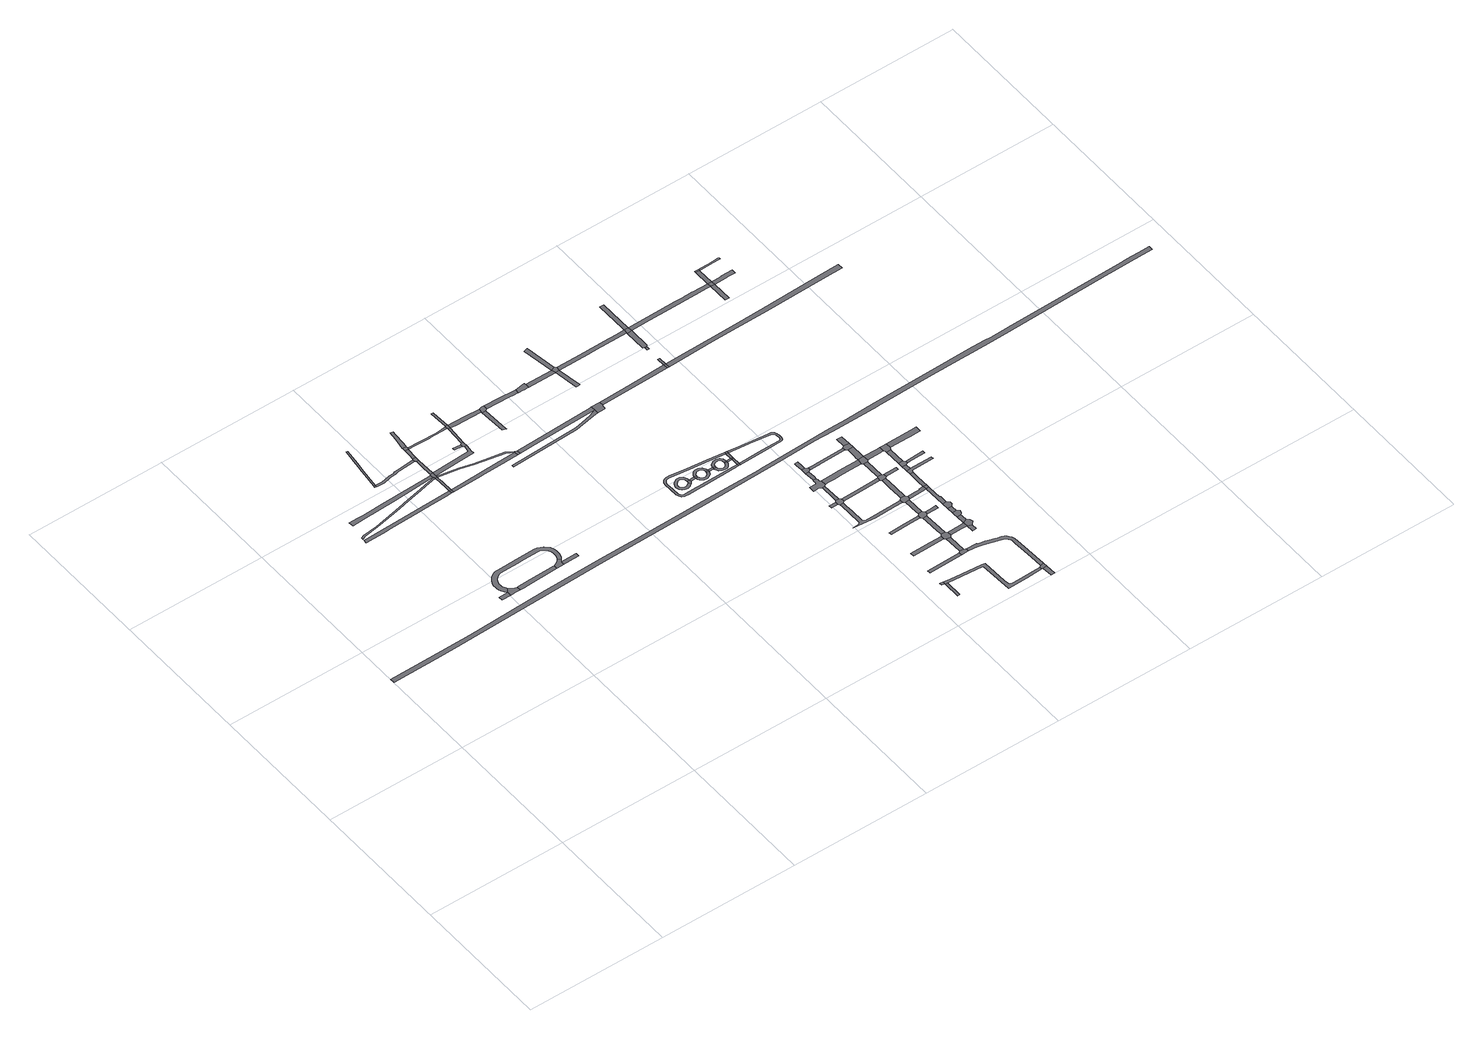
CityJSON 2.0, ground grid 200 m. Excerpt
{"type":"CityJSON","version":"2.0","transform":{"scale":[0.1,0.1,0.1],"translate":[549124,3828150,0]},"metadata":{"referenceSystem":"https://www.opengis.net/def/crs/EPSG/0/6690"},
"CityObjects":{
"road1":{"type":"Road","geometry":[{"type":"MultiSurface","lod":"1","boundaries":[[[0,1,2,3]]]}]},
"road2":{"type":"Road","geometry":[{"type":"MultiSurface","lod":"1","boundaries":[[[4,5,6,3,2,7,8,9]]]}]},
"road3":{"type":"Road","attributes":{"function":"3","RoadStructureAttribute.sectionType":"1"},"geometry":[{"type":"MultiSurface","lod":"1","boundaries":[[[10,11,12,13,14,15,16,17,18,19]]]}]},
"road4":{"type":"Road","attributes":{"RoadStructureAttribute.sectionType":"1"},"geometry":[{"type":"MultiSurface","lod":"1","boundaries":[[[20,21,22,23,24,25,26,27,28,29,30,31,32,33,34,35,36,37,38,39]]]}]},
"road5":{"type":"Road","geometry":[{"type":"MultiSurface","lod":"1","boundaries":[[[40,41,42,43,44,9,8,45,46,47,48]]]}]},
"road6":{"type":"Road","attributes":{"RoadStructureAttribute.sectionType":"1"},"geometry":[{"type":"MultiSurface","lod":"1","boundaries":[[[49,50,51,52,53,54,55,56,57,58,59]]]}]},
"road7":{"type":"Road","geometry":[{"type":"MultiSurface","lod":"1","boundaries":[[[60,61,62,63,64,65,66,67,68,69,70,71,72,73,74,75,76,77,78,79,80,81,82,83,84,85,86,87,88,89,3,6,90,91,92,93,94,95,96,97,98,99,100,101,102,103,104,105,106,107,108,109,110,111,112,113,114,115,116]]]}]},
"road8":{"type":"Road","geometry":[{"type":"MultiSurface","lod":"1","boundaries":[[[117,118,119,120]]]}]},
"road9":{"type":"Road","attributes":{"RoadStructureAttribute.sectionType":"1"},"geometry":[{"type":"MultiSurface","lod":"1","boundaries":[[[121,122,123,124,125,117,120,126,127,128]]]}]},
"road10":{"type":"Road","geometry":[{"type":"MultiSurface","lod":"1","boundaries":[[[115,129,130,131,132,40,48,133,134,135,116]]]}]},
"road11":{"type":"Road","attributes":{"RoadStructureAttribute.sectionType":"1"},"geometry":[{"type":"MultiSurface","lod":"1","boundaries":[[[136,137,138,139,140,141,142,143,120,119,144,145,146,147,148,149,150,151,152,153]]]}]},
"road12":{"type":"Road","geometry":[{"type":"MultiSurface","lod":"1","boundaries":[[[154,155,156,135,134]]]}]},
"road13":{"type":"Road","geometry":[{"type":"MultiSurface","lod":"1","boundaries":[[[157,10,19,158]]]}]},
"road14":{"type":"Road","attributes":{"RoadStructureAttribute.sectionType":"1"},"geometry":[{"type":"MultiSurface","lod":"1","boundaries":[[[159,160,161,162,163,164,39,165,166,167,168,169,10,157]]]}]},
"road15":{"type":"Road","geometry":[{"type":"MultiSurface","lod":"1","boundaries":[[[170,171,172,49,59,173,20,39,164,174,175]]]}]},
"road16":{"type":"Road","attributes":{"RoadStructureAttribute.sectionType":"1"},"geometry":[{"type":"MultiSurface","lod":"1","boundaries":[[[176,177,178,179,180,181,171,170]]]}]},
"road17":{"type":"Road","geometry":[{"type":"MultiSurface","lod":"1","boundaries":[[[182,183,184,185,186,187,136,153,188,189,178,177]]]}]},
"road18":{"type":"Road","attributes":{"RoadStructureAttribute.sectionType":"1"},"geometry":[{"type":"MultiSurface","lod":"1","boundaries":[[[190,191,185,184,192,193]]]}]},
"road19":{"type":"Road","geometry":[{"type":"MultiSurface","lod":"1","boundaries":[[[194,195,190,193,196,197,198,199]]]}]},
"road20":{"type":"Road","attributes":{"RoadStructureAttribute.sectionType":"1"},"geometry":[{"type":"MultiSurface","lod":"1","boundaries":[[[200,201,202,194,199,203,204,205,206]]]}]},
"road21":{"type":"Road","attributes":{"RoadStructureAttribute.sectionType":"1"},"geometry":[{"type":"MultiSurface","lod":"1","boundaries":[[[207,208,170,175,209,210,211,212,213]]]}]},
"road22":{"type":"Road","attributes":{"function":"3","RoadStructureAttribute.sectionType":"1"},"geometry":[{"type":"MultiSurface","lod":"1","boundaries":[[[214,215,157,158,216,217,218,219,220]]]}]},
"road23":{"type":"Road","attributes":{"RoadStructureAttribute.sectionType":"1"},"geometry":[{"type":"MultiSurface","lod":"1","boundaries":[[[221,222,223,224,174,164,225,226,227,228,214,229]]]}]},
"road24":{"type":"Road","attributes":{"RoadStructureAttribute.sectionType":"1"},"geometry":[{"type":"MultiSurface","lod":"1","boundaries":[[[230,231,232,197,196,233,234,235,236]]]}]},
"road25":{"type":"Road","geometry":[{"type":"MultiSurface","lod":"1","boundaries":[[[237,238,239,240,241]]]}]},
"road26":{"type":"Road","geometry":[{"type":"MultiSurface","lod":"1","boundaries":[[[242,243,244,241,240,245,246,207,213,247]]]}]},
"road27":{"type":"Road","attributes":{"RoadStructureAttribute.sectionType":"1"},"geometry":[{"type":"MultiSurface","lod":"1","boundaries":[[[248,242,247,249]]]}]},
"road28":{"type":"Road","geometry":[{"type":"MultiSurface","lod":"1","boundaries":[[[250,251,252,230,236,253,248,249,254,255]]]}]},
"road29":{"type":"Road","attributes":{"RoadStructureAttribute.sectionType":"1"},"geometry":[{"type":"MultiSurface","lod":"1","boundaries":[[[256,257,250,255]]]}]},
"road30":{"type":"Road","geometry":[{"type":"MultiSurface","lod":"1","boundaries":[[[229,214,220,258,259]]]}]},
"road31":{"type":"Road","attributes":{"RoadStructureAttribute.sectionType":"1"},"geometry":[{"type":"MultiSurface","lod":"1","boundaries":[[[260,261,254,249,262,263,264,265]]]}]},
"road32":{"type":"Road","attributes":{"RoadStructureAttribute.sectionType":"1"},"geometry":[{"type":"MultiSurface","lod":"1","boundaries":[[[266,267,268,269,270,271]]]}]},
"road33":{"type":"Road","geometry":[{"type":"MultiSurface","lod":"1","boundaries":[[[272,265,264,271,270,273,274]]]}]},
"road34":{"type":"Road","attributes":{"RoadStructureAttribute.sectionType":"1"},"geometry":[{"type":"MultiSurface","lod":"1","boundaries":[[[275,276,277,278,279,280,281,282,283,284,285,286]]]}]},
"road35":{"type":"Road","attributes":{"function":"3","RoadStructureAttribute.sectionType":"1"},"geometry":[{"type":"MultiSurface","lod":"1","boundaries":[[[287,288,259,258,289,275]]]}]},
"road36":{"type":"Road","attributes":{"RoadStructureAttribute.sectionType":"1"},"geometry":[{"type":"MultiSurface","lod":"1","boundaries":[[[290,291,292,293,274,273,294,295,296,297,298,299,300]]]}]},
"road37":{"type":"Road","geometry":[{"type":"MultiSurface","lod":"1","boundaries":[[[301,302,303,304,305,306,307,308,309,310,311,312,313,314,315,316,317,318,319,320,321,322,323,324,325,326,327,328,329,330,331,332,333,334,335,336]]]}]},
"road38":{"type":"Road","geometry":[{"type":"MultiSurface","lod":"1","boundaries":[[[336,335,337,318,317,338]]]}]},
"road39":{"type":"Road","geometry":[{"type":"MultiSurface","lod":"1","boundaries":[[[336,338,339,340]]]}]},
"road40":{"type":"Road","geometry":[{"type":"MultiSurface","lod":"1","boundaries":[[[341,300,299,342,343,344,345,346,347,348]]]}]},
"road41":{"type":"Road","geometry":[{"type":"MultiSurface","lod":"1","boundaries":[[[340,339,349,350,351]]]}]},
"road42":{"type":"Road","geometry":[{"type":"MultiSurface","lod":"1","boundaries":[[[352,353,354,355,356,357,358,359,349,339,360,361,362,363,364,365,366,367,368,369,370]]]}]},
"road43":{"type":"Road","geometry":[{"type":"MultiSurface","lod":"1","boundaries":[[[371,372,373,374,375,376,377,378,379,380,381,382,383,384,385,386,387,388,389,390,391,392,393,394,395,396,397,398,399,400,401,402,403,404,405,406,407,408,409,410,411]]]}]},
"road44":{"type":"Road","geometry":[{"type":"MultiSurface","lod":"1","boundaries":[[[412,413,414,415,416,417,418,340,351,419,420,421,422,423,424,425,426,427]]]}]},
"road45":{"type":"Road","geometry":[{"type":"MultiSurface","lod":"1","boundaries":[[[427,426,428,370,369]]]}]},
"road46":{"type":"Road","geometry":[{"type":"MultiSurface","lod":"1","boundaries":[[[427,369,429,430]]]}]},
"road47":{"type":"Road","attributes":{"RoadStructureAttribute.sectionType":"1"},"geometry":[{"type":"MultiSurface","lod":"1","boundaries":[[[348,347,431,432,433,434]]]}]},
"road48":{"type":"Road","geometry":[{"type":"MultiSurface","lod":"1","boundaries":[[[435,287,275,286,436,437,438,439]]]}]},
"road49":{"type":"Road","geometry":[{"type":"MultiSurface","lod":"1","boundaries":[[[430,429,440,441,442]]]}]},
"road50":{"type":"Road","geometry":[{"type":"MultiSurface","lod":"1","boundaries":[[[443,444,445,446]]]}]},
"road51":{"type":"Road","geometry":[{"type":"MultiSurface","lod":"1","boundaries":[[[447,448,449,450]]]}]},
"road52":{"type":"Road","geometry":[{"type":"MultiSurface","lod":"1","boundaries":[[[451,452,453,454,455,456,457,458,459,440,429,460,461,462,463,464,465,466,467,468,469,470,471]]]}]},
"road53":{"type":"Road","geometry":[{"type":"MultiSurface","lod":"1","boundaries":[[[472,473,474,475,476,477,478,430,442,479,480,481,482,483,484,485,486,487]]]}]},
"road54":{"type":"Road","geometry":[{"type":"MultiSurface","lod":"1","boundaries":[[[487,486,488,471,470]]]}]},
"road55":{"type":"Road","attributes":{"RoadStructureAttribute.sectionType":"1"},"geometry":[{"type":"MultiSurface","lod":"1","boundaries":[[[489,490,491,492,493,433]]]}]},
"road56":{"type":"Road","geometry":[{"type":"MultiSurface","lod":"1","boundaries":[[[494,434,433,493,495]]]}]},
"road57":{"type":"Road","geometry":[{"type":"MultiSurface","lod":"1","boundaries":[[[487,470,496,497]]]}]},
"road58":{"type":"Road","geometry":[{"type":"MultiSurface","lod":"1","boundaries":[[[498,391,390,499]]]}]},
"road59":{"type":"Road","attributes":{"RoadStructureAttribute.sectionType":"1"},"geometry":[{"type":"MultiSurface","lod":"1","boundaries":[[[500,501,434,494]]]}]},
"road60":{"type":"Road","geometry":[{"type":"MultiSurface","lod":"1","boundaries":[[[502,496,391,498]]]}]},
"road61":{"type":"Road","geometry":[{"type":"MultiSurface","lod":"1","boundaries":[[[497,496,502,503]]]}]},
"road62":{"type":"Road","geometry":[{"type":"MultiSurface","lod":"1","boundaries":[[[410,497,503,504]]]}]},
"road63":{"type":"Road","geometry":[{"type":"MultiSurface","lod":"1","boundaries":[[[411,410,504,505]]]}]},
"road64":{"type":"Road","attributes":{"RoadStructureAttribute.sectionType":"1"},"geometry":[{"type":"MultiSurface","lod":"1","boundaries":[[[506,507,508,509]]]}]},
"road65":{"type":"Road","attributes":{"RoadStructureAttribute.sectionType":"1"},"geometry":[{"type":"MultiSurface","lod":"1","boundaries":[[[510,511,512,513]]]}]},
"road66":{"type":"Road","geometry":[{"type":"MultiSurface","lod":"1","boundaries":[[[514,506,509,515,516,517,518,519]]]}]},
"road67":{"type":"Road","attributes":{"RoadStructureAttribute.sectionType":"1"},"geometry":[{"type":"MultiSurface","lod":"1","boundaries":[[[520,521,522,523,524,525]]]}]},
"road68":{"type":"Road","attributes":{"RoadStructureAttribute.sectionType":"1"},"geometry":[{"type":"MultiSurface","lod":"1","boundaries":[[[526,527,528,529,530,531,532,533,534,535,536,537,538,539,540,541,542,543,544,545,546,547,548,549,550,551,552,553,554,555,556,557,558,559,560,561,562,563,564,565,566,567,568,569,570,571,572,573,574,575,576,577,578]]]}]},
"road69":{"type":"Road","attributes":{"RoadStructureAttribute.sectionType":"1"},"geometry":[{"type":"MultiSurface","lod":"1","boundaries":[[[579,580,581,582,514,519]]]}]},
"road70":{"type":"Road","geometry":[{"type":"MultiSurface","lod":"1","boundaries":[[[583,584,585,586,587,588,589,581,580,590,591,592,593,594]]]}]},
"road71":{"type":"Road","attributes":{"RoadStructureAttribute.sectionType":"1"},"geometry":[{"type":"MultiSurface","lod":"1","boundaries":[[[595,596,597,598,599,600,601,602,603,604,450,449,443,446,605,606,607,608,609]]]}]},
"road72":{"type":"Road","attributes":{"function":"3","RoadStructureAttribute.sectionType":"1"},"geometry":[{"type":"MultiSurface","lod":"1","boundaries":[[[610,611,435,439,612,613]]]}]},
"road73":{"type":"Road","attributes":{"RoadStructureAttribute.sectionType":"1"},"geometry":[{"type":"MultiSurface","lod":"1","boundaries":[[[614,615,616,617,583,594]]]}]},
"road74":{"type":"Road","attributes":{"RoadStructureAttribute.sectionType":"1"},"geometry":[{"type":"MultiSurface","lod":"1","boundaries":[[[618,619,620,621,622,623]]]}]},
"road75":{"type":"Road","attributes":{"RoadStructureAttribute.sectionType":"1"},"geometry":[{"type":"MultiSurface","lod":"1","boundaries":[[[515,624,625,626,627,628,629,630,631,632,633,634,635,636,637,516]]]}]},
"road76":{"type":"Road","geometry":[{"type":"MultiSurface","lod":"1","boundaries":[[[638,639,640,641,642,643,644,645,646,647,648,649,650,505,504,651,652,653,654,655,656,657,658,659,660,661,498,499]]]}]},
"road77":{"type":"Road","geometry":[{"type":"MultiSurface","lod":"1","boundaries":[[[662,663,616,615,664,665]]]}]},
"road78":{"type":"Road","geometry":[{"type":"MultiSurface","lod":"1","boundaries":[[[666,667,668,669,663,662]]]}]},
"road79":{"type":"Road","geometry":[{"type":"MultiSurface","lod":"1","boundaries":[[[670,510,513,671,672,673,674,675]]]}]},
"road80":{"type":"Road","attributes":{"RoadStructureAttribute.sectionType":"1"},"geometry":[{"type":"MultiSurface","lod":"1","boundaries":[[[676,670,675,677]]]}]},
"road81":{"type":"Road","attributes":{"RoadStructureAttribute.sectionType":"1"},"geometry":[{"type":"MultiSurface","lod":"1","boundaries":[[[678,679,680,681,682,495,493,683,684,685,686]]]}]},
"road82":{"type":"Road","geometry":[{"type":"MultiSurface","lod":"1","boundaries":[[[687,520,525,676,677,688,689,690]]]}]},
"road83":{"type":"Road","attributes":{"RoadStructureAttribute.sectionType":"1"},"geometry":[{"type":"MultiSurface","lod":"1","boundaries":[[[691,692,693,694,518,517,695,696,697,698]]]}]},
"road84":{"type":"Road","attributes":{"RoadStructureAttribute.sectionType":"1"},"geometry":[{"type":"MultiSurface","lod":"1","boundaries":[[[699,700,701,702,703,704,687,690]]]}]},
"road85":{"type":"Road","geometry":[{"type":"MultiSurface","lod":"1","boundaries":[[[705,706,618,623,702,701,707,708,709]]]}]},
"road86":{"type":"Road","attributes":{"RoadStructureAttribute.sectionType":"1"},"geometry":[{"type":"MultiSurface","lod":"1","boundaries":[[[710,711,712,713,591,590,714,715,716,717,718]]]}]},
"road87":{"type":"Road","attributes":{"RoadStructureAttribute.sectionType":"1"},"geometry":[{"type":"MultiSurface","lod":"1","boundaries":[[[719,720,721,722,723,724,725,726,727,728,729,730,731,732,733,673,672,734,735,736,737,738,739,740,741,742,743,744,745,746,747]]]}]},
"road88":{"type":"Road","attributes":{"RoadStructureAttribute.sectionType":"1"},"geometry":[{"type":"MultiSurface","lod":"1","boundaries":[[[748,749,750,706,705]]]}]},
"road89":{"type":"Road","attributes":{"RoadStructureAttribute.sectionType":"1"},"geometry":[{"type":"MultiSurface","lod":"1","boundaries":[[[751,689,688,752,753,754]]]}]},
"road90":{"type":"Road","attributes":{"RoadStructureAttribute.sectionType":"1"},"geometry":[{"type":"MultiSurface","lod":"1","boundaries":[[[755,756,757,665,664,758,759,760,761]]]}]},
"road91":{"type":"Road","geometry":[{"type":"MultiSurface","lod":"1","boundaries":[[[762,632,631,749,748,763,764,765]]]}]},
"road92":{"type":"Road","geometry":[{"type":"MultiSurface","lod":"1","boundaries":[[[766,767,768,769,709,708]]]}]},
"road93":{"type":"Road","attributes":{"RoadStructureAttribute.sectionType":"1"},"geometry":[{"type":"MultiSurface","lod":"1","boundaries":[[[770,771,772,773]]]}]},
"road94":{"type":"Road","attributes":{"RoadStructureAttribute.sectionType":"1"},"geometry":[{"type":"MultiSurface","lod":"1","boundaries":[[[774,775,776,777,778,779,780,781,762,765]]]}]},
"road95":{"type":"Road","geometry":[{"type":"MultiSurface","lod":"1","boundaries":[[[747,746,609,608,782,771,770]]]}]},
"road96":{"type":"Road","geometry":[{"type":"MultiSurface","lod":"1","boundaries":[[[753,783,784,785]]]}]},
"road97":{"type":"Road","geometry":[{"type":"MultiSurface","lod":"1","boundaries":[[[786,610,613,787]]]}]},
"road98":{"type":"Road","geometry":[{"type":"MultiSurface","lod":"1","boundaries":[[[788,691,698,778,777,789,790,791,792]]]}]},
"road99":{"type":"Road","attributes":{"RoadStructureAttribute.sectionType":"1"},"geometry":[{"type":"MultiSurface","lod":"1","boundaries":[[[793,794,610,786]]]}]},
"road100":{"type":"Road","geometry":[{"type":"MultiSurface","lod":"1","boundaries":[[[795,754,753,785,796,797]]]}]},
"road101":{"type":"Road","attributes":{"RoadStructureAttribute.sectionType":"1"},"geometry":[{"type":"MultiSurface","lod":"1","boundaries":[[[798,799,800,754,795]]]}]},
"road102":{"type":"Road","attributes":{"RoadStructureAttribute.sectionType":"1"},"geometry":[{"type":"MultiSurface","lod":"1","boundaries":[[[801,802,803,764,763,804,805,806,807]]]}]},
"road103":{"type":"Road","attributes":{"RoadStructureAttribute.sectionType":"1"},"geometry":[{"type":"MultiSurface","lod":"1","boundaries":[[[808,809,810,788,792]]]}]},
"road104":{"type":"Road","geometry":[{"type":"MultiSurface","lod":"1","boundaries":[[[811,812,813,814,800,799,815,816,817]]]}]},
"road105":{"type":"Road","attributes":{"RoadStructureAttribute.sectionType":"1"},"geometry":[{"type":"MultiSurface","lod":"1","boundaries":[[[818,819,820,812,811]]]}]},
"road106":{"type":"Road","attributes":{"RoadStructureAttribute.sectionType":"1"},"geometry":[{"type":"MultiSurface","lod":"1","boundaries":[[[821,822,823,824,825,826,827]]]}]},
"road107":{"type":"Road","geometry":[{"type":"MultiSurface","lod":"1","boundaries":[[[828,710,718,809,808,829]]]}]},
"road108":{"type":"Road","geometry":[{"type":"MultiSurface","lod":"1","boundaries":[[[830,831,820,819,832,833,834]]]}]},
"road109":{"type":"Road","attributes":{"RoadStructureAttribute.sectionType":"1"},"geometry":[{"type":"MultiSurface","lod":"1","boundaries":[[[835,836,837,838,839]]]}]},
"road110":{"type":"Road","attributes":{"RoadStructureAttribute.sectionType":"1"},"geometry":[{"type":"MultiSurface","lod":"1","boundaries":[[[840,841,842,843,844,710,828]]]}]},
"road111":{"type":"Road","geometry":[{"type":"MultiSurface","lod":"1","boundaries":[[[845,846,791,790]]]}]},
"road112":{"type":"Road","attributes":{"RoadStructureAttribute.sectionType":"1"},"geometry":[{"type":"MultiSurface","lod":"1","boundaries":[[[847,848,849,850,806,831,830]]]}]},
"road113":{"type":"Road","geometry":[{"type":"MultiSurface","lod":"1","boundaries":[[[851,755,761,842,841,852]]]}]},
"road114":{"type":"Road","geometry":[{"type":"MultiSurface","lod":"1","boundaries":[[[853,686,685,839,838]]]}]},
"road115":{"type":"Road","geometry":[{"type":"MultiSurface","lod":"1","boundaries":[[[807,806,850,854]]]}]},
"road116":{"type":"Road","attributes":{"RoadStructureAttribute.sectionType":"1"},"geometry":[{"type":"MultiSurface","lod":"1","boundaries":[[[855,856,851,852]]]}]},
"road117":{"type":"Road","attributes":{"RoadStructureAttribute.sectionType":"1"},"geometry":[{"type":"MultiSurface","lod":"1","boundaries":[[[857,858,859,860,861,862,863,864,865,866,807,854]]]}]},
"road118":{"type":"Road","attributes":{"RoadStructureAttribute.sectionType":"1"},"geometry":[{"type":"MultiSurface","lod":"1","boundaries":[[[867,828,829,868,869,870]]]}]},
"road119":{"type":"Road","attributes":{"RoadStructureAttribute.sectionType":"1"},"geometry":[{"type":"MultiSurface","lod":"1","boundaries":[[[871,872,686,853,873]]]}]},
"road120":{"type":"Road","geometry":[{"type":"MultiSurface","lod":"1","boundaries":[[[874,875,876,877,878]]]}]},
"road121":{"type":"Road","geometry":[{"type":"MultiSurface","lod":"1","boundaries":[[[879,880,875,874,881,882,883]]]}]},
"road122":{"type":"Road","attributes":{"RoadStructureAttribute.sectionType":"1"},"geometry":[{"type":"MultiSurface","lod":"1","boundaries":[[[884,885,880,879]]]}]},
"road123":{"type":"Road","geometry":[{"type":"MultiSurface","lod":"1","boundaries":[[[886,887,870,869,888,885,884,889]]]}]},
"road124":{"type":"Road","attributes":{"RoadStructureAttribute.sectionType":"1"},"geometry":[{"type":"MultiSurface","lod":"1","boundaries":[[[890,891,892,878,877,862,861]]]}]},
"road125":{"type":"Road","attributes":{"RoadStructureAttribute.sectionType":"1"},"geometry":[{"type":"MultiSurface","lod":"1","boundaries":[[[893,894,895,896,883,882]]]}]},
"road126":{"type":"Road","attributes":{"RoadStructureAttribute.sectionType":"1"},"geometry":[{"type":"MultiSurface","lod":"1","boundaries":[[[897,898,899,900,901,902,903,904,886,889]]]}]},
"road127":{"type":"Road","attributes":{"RoadStructureAttribute.sectionType":"1"},"geometry":[{"type":"MultiSurface","lod":"1","boundaries":[[[905,906,907,908,909,910,853,838,911,912,913,914,915,916]]]}]},
"road128":{"type":"Road","attributes":{"function":"3","RoadStructureAttribute.sectionType":"1"},"geometry":[{"type":"MultiSurface","lod":"1","boundaries":[[[917,918,919,920,921,922,923,786,787,924,925,926,927,928]]]}]},
"road129":{"type":"Road","attributes":{"RoadStructureAttribute.sectionType":"1"},"geometry":[{"type":"MultiSurface","lod":"1","boundaries":[[[929,930,931,932,915]]]}]},
"road130":{"type":"Road","geometry":[{"type":"MultiSurface","lod":"1","boundaries":[[[916,915,932,933]]]}]},
"road131":{"type":"Road","attributes":{"RoadStructureAttribute.sectionType":"1"},"geometry":[{"type":"MultiSurface","lod":"1","boundaries":[[[934,916,933,935,936]]]}]},
"road132":{"type":"Road","geometry":[{"type":"MultiSurface","lod":"1","boundaries":[[[937,934,936,938]]]}]},
"road133":{"type":"Road","attributes":{"RoadStructureAttribute.sectionType":"1"},"geometry":[{"type":"MultiSurface","lod":"1","boundaries":[[[939,940,933,932,941,942,943,944]]]}]},
"road134":{"type":"Road","attributes":{"RoadStructureAttribute.sectionType":"1"},"geometry":[{"type":"MultiSurface","lod":"1","boundaries":[[[945,946,947,948,938,936,949,950,951]]]}]}
},
"vertices":[
[1886,3733,0],[1884,3673,0],[2012,3675,0],[2011,3734,0],
[2113,3750,0],[2081,3770,0],[2058,3790,0],[2101,3677,0],[2159,3678,0],[2158,3738,0],
[2485,5518,0],[1163,5481,0],[1156,5430,0],[1471,5438,0],[1544,5438,0],[1970,5453,0],[2178,5460,0],[2255,5463,0],[2417,5467,0],[2486,5469,0],
[2475,5806,0],[2311,5772,0],[2218,5751,0],[2163,5739,0],[1989,5700,0],[1834,5662,0],[1719,5637,0],[1425,5577,0],[1210,5546,0],[1164,5526,0],[1164,5503,0],[1215,5526,0],[1428,5557,0],[1723,5618,0],[1838,5643,0],[1994,5680,0],[2168,5719,0],[2222,5731,0],[2315,5753,0],[2477,5786,0],
[2731,3754,0],[2714,3753,0],[2686,3751,0],[2325,3742,0],[2195,3739,0],[2234,3679,0],[2282,3681,0],[2649,3695,0],[2732,3697,0],
[2455,5860,0],[2440,5858,0],[1705,5831,0],[1485,5821,0],[1410,5820,0],[1335,5822,0],[1198,5824,0],[1204,5748,0],[1373,5762,0],[1872,5779,0],[2458,5816,0],
[2887,3820,0],[2900,3850,0],[2906,3879,0],[2907,3880,0],[2908,3901,0],[2909,3913,0],[2906,3940,0],[2898,3983,0],[2878,4023,0],[2855,4050,0],[2822,4077,0],[2790,4097,0],[2747,4114,0],[2702,4116,0],[2609,4117,0],[2539,4116,0],[2391,4113,0],[2300,4111,0],[2100,4107,0],[2050,4082,0],[2010,4052,0],[1981,4014,0],[1961,3971,0],[1947,3923,0],[1947,3888,0],[1947,3878,0],[1949,3869,0],[1955,3836,0],[1968,3799,0],[1988,3764,0],[2035,3822,0],[2022,3849,0],[2018,3873,0],[2017,3882,0],[2017,3890,0],[2017,3917,0],[2029,3952,0],[2046,3982,0],[2073,4010,0],[2105,4032,0],[2145,4045,0],[2339,4050,0],[2404,4051,0],[2509,4054,0],[2718,4059,0],[2745,4054,0],[2775,4042,0],[2808,4017,0],[2831,3990,0],[2849,3955,0],[2851,3922,0],[2852,3901,0],[2852,3892,0],[2850,3881,0],[2847,3852,0],[2832,3822,0],[2870,3793,0],
[1804,6135,0],[1802,6104,0],[1823,6102,0],[1825,6134,0],
[1886,6791,0],[1862,6562,0],[1861,6552,0],[1840,6418,0],[1838,6405,0],[1858,6402,0],[1880,6565,0],[1906,6786,0],
[2810,3797,0],[2790,3777,0],[2768,3766,0],[2763,3764,0],[2816,3699,0],[2839,3700,0],[2838,3752,0],
[2448,6197,0],[2375,6190,0],[2201,6179,0],[2146,6170,0],[2125,6156,0],[2058,6156,0],[1996,6142,0],[1930,6126,0],[1838,6101,0],[1930,6096,0],[1944,6094,0],[2037,6116,0],[2079,6126,0],[2133,6129,0],[2179,6142,0],[2188,6144,0],[2208,6147,0],[2449,6164,0],
[2931,3702,0],[3071,3705,0],[3070,3760,0],
[2515,5519,0],[2516,5469,0],
[2514,5568,0],[2512,5632,0],[2511,5642,0],[2510,5707,0],[2509,5718,0],[2507,5788,0],[2479,5716,0],[2480,5705,0],[2481,5642,0],[2482,5630,0],[2484,5567,0],
[2506,5879,0],[2470,5871,0],[2462,5863,0],[2475,5817,0],[2508,5808,0],[2508,5816,0],
[2506,5893,0],[2501,6150,0],[2465,6149,0],[2466,6127,0],[2466,6048,0],[2470,5890,0],
[2500,6192,0],[2500,6194,0],[2500,6211,0],[2458,6211,0],[2457,6210,0],[2451,6201,0],[2453,6161,0],[2463,6151,0],
[2465,6374,0],[2461,6282,0],[2500,6223,0],[2509,6372,0],
[2462,6428,0],[2467,6413,0],[2512,6372,0],[2516,6393,0],[2517,6403,0],[2519,6421,0],
[2504,6719,0],[2499,6673,0],[2491,6596,0],[2527,6486,0],[2528,6497,0],[2538,6670,0],[2541,6715,0],
[3081,5997,0],[3070,5908,0],[2904,5836,0],[3100,5844,0],[3104,5912,0],[3105,5923,0],[3109,5995,0],
[3504,5552,0],[3225,5543,0],[2730,5474,0],[2950,5481,0],[2994,5483,0],[3226,5491,0],[3505,5500,0],
[3417,5626,0],[3202,5665,0],[3003,5705,0],[2814,5753,0],[2809,5734,0],[2998,5685,0],[3199,5645,0],[3410,5607,0],[3514,5569,0],
[3094,6404,0],[2952,6387,0],[2708,6390,0],[2621,6371,0],[2827,6365,0],[2847,6364,0],[3094,6367,0],
[2950,6060,0],[2949,6042,0],[2948,6023,0],[3061,6016,0],[3060,6051,0],
[3085,6067,0],[3079,6063,0],[3064,6054,0],[3063,6014,0],[3074,6004,0],[3113,6065,0],
[3101,6350,0],[3130,6350,0],
[3104,6409,0],[3101,6408,0],[3098,6406,0],[3102,6367,0],[3132,6407,0],[3132,6409,0],
[3123,6678,0],[3091,6677,0],
[3543,5501,0],[3538,5555,0],
[3414,6398,0],[3217,6403,0],[3217,6343,0],[3584,6337,0],[3590,6337,0],[3597,6389,0],
[3611,5950,0],[3637,5940,0],[3664,5930,0],[3663,5941,0],[3643,6317,0],[3591,6315,0],
[3644,6401,0],[3672,6338,0],[3674,6400,0],
[4700,5538,0],[4605,5500,0],[4458,5461,0],[4398,5448,0],[4351,5440,0],[3347,5397,0],[3344,5367,0],[4336,5407,0],[4391,5412,0],[4536,5444,0],[4628,5462,0],[4703,5473,0],
[4699,5599,0],[4681,5599,0],[3742,5508,0],
[4088,6385,0],[4043,6387,0],[3997,6389,0],[3904,6394,0],[3845,6332,0],[4018,6327,0],[4069,6325,0],[4095,6324,0],[4119,6324,0],[4143,6323,0],[4144,6382,0],
[4893,3950,0],[4873,3985,0],[4835,4010,0],[4793,4017,0],[4769,4009,0],[4755,4004,0],[4720,3976,0],[4698,3938,0],[4696,3912,0],[4694,3896,0],[4707,3856,0],[4734,3831,0],[4767,3817,0],[4807,3809,0],[4844,3822,0],[4850,3826,0],[4884,3853,0],[4861,3878,0],[4832,3857,0],[4829,3855,0],[4804,3847,0],[4777,3849,0],[4757,3861,0],[4739,3881,0],[4731,3906,0],[4732,3913,0],[4733,3929,0],[4748,3954,0],[4770,3974,0],[4779,3977,0],[4795,3982,0],[4823,3977,0],[4848,3960,0],[4861,3938,0],[4869,3910,0],[4904,3915,0],
[4871,3903,0],[4906,3880,0],
[4976,3884,0],[4973,3916,0],
[4292,6407,0],[4154,6323,0],[4209,6321,0],[4230,6321,0],[4292,6319,0],[4295,6319,0],[4297,6319,0],[4296,6380,0],
[5011,3889,0],[5011,3904,0],[5011,3909,0],
[5132,3860,0],[5114,3845,0],[5089,3835,0],[5067,3836,0],[5057,3837,0],[5029,3857,0],[5020,3873,0],[5014,3884,0],[4979,3869,0],[4987,3856,0],[5002,3831,0],[5011,3825,0],[5045,3802,0],[5092,3797,0],[5132,3813,0],[5162,3841,0],[5168,3856,0],[5179,3883,0],[5144,3890,0],
[5271,4049,0],[5003,4082,0],[4742,4114,0],[4735,4113,0],[4704,4111,0],[4669,4101,0],[4647,4088,0],[4630,4060,0],[4618,4018,0],[4620,3912,0],[4622,3815,0],[4624,3808,0],[4635,3773,0],[4658,3743,0],[4695,3726,0],[4755,3722,0],[4942,3726,0],[4969,3727,0],[5491,3739,0],[5523,3740,0],[5522,3769,0],[5509,3769,0],[5465,3768,0],[4924,3758,0],[4908,3757,0],[4730,3754,0],[4705,3756,0],[4670,3768,0],[4655,3803,0],[4655,3806,0],[4650,3912,0],[4645,4013,0],[4655,4048,0],[4672,4071,0],[4702,4083,0],[4742,4081,0],[4746,4081,0],[5016,4050,0],[5286,4020,0],[5515,3994,0],[5517,4019,0],
[5173,3941,0],[5148,3978,0],[5103,4000,0],[5058,4002,0],[5040,3993,0],[5018,3982,0],[4988,3951,0],[5018,3932,0],[5038,3954,0],[5053,3961,0],[5065,3967,0],[5093,3965,0],[5123,3950,0],[5141,3925,0],[5146,3908,0],[5181,3911,0],
[5145,3898,0],
[5249,3879,0],[5251,3906,0],
[4701,6322,0],[4702,6322,0],[4709,6323,0],[4692,6379,0],
[4829,5602,0],[4811,5477,0],[4815,5489,0],[4818,5532,0],[4830,5542,0],
[5284,3884,0],[5285,3893,0],[5286,3899,0],
[6306,647,0],[6306,400,0],[6338,410,0],[6341,648,0],
[6260,699,0],[6260,667,0],[6300,660,0],[6304,694,0],
[5401,3852,0],[5395,3844,0],[5387,3833,0],[5372,3825,0],[5354,3825,0],[5324,3832,0],[5304,3844,0],[5291,3864,0],[5286,3878,0],[5251,3872,0],[5259,3849,0],[5277,3819,0],[5310,3797,0],[5352,3787,0],[5382,3790,0],[5409,3805,0],[5419,3817,0],[5429,3830,0],[5432,3833,0],[5451,3871,0],[5416,3881,0],
[5441,3941,0],[5413,3975,0],[5370,3990,0],[5328,3987,0],[5306,3979,0],[5293,3974,0],[5266,3949,0],[5296,3929,0],[5313,3944,0],[5322,3948,0],[5336,3955,0],[5366,3955,0],[5393,3945,0],[5408,3925,0],[5416,3893,0],[5451,3898,0],
[5416,3887,0],
[4761,5979,0],[4787,5981,0],[4813,5984,0],[4813,5985,0],[4765,6324,0],
[4747,6402,0],[4769,6382,0],
[5521,3872,0],[5519,3897,0],
[5547,3769,0],[5546,3740,0],
[4677,6846,0],[4619,6837,0],
[5547,3880,0],
[5547,3896,0],
[5548,3989,0],
[5551,4015,0],
[6082,2545,0],[5984,2541,0],[5985,2499,0],[6077,2500,0],
[6760,967,0],[6270,952,0],[6270,909,0],[6761,924,0],
[6101,2570,0],[6100,2480,0],[6147,2478,0],[6177,2503,0],[6167,2546,0],[6147,2563,0],
[6751,1322,0],[6585,1318,0],[6284,1312,0],[6290,1257,0],[6481,1261,0],[6752,1267,0],
[11688,3671,0],[11596,3669,0],[11362,3665,0],[11220,3662,0],[10449,3644,0],[10426,3643,0],[10375,3642,0],[9620,3625,0],[9296,3614,0],[9256,3613,0],[9149,3621,0],[8914,3617,0],[8243,3604,0],[7458,3587,0],[7021,3574,0],[6771,3571,0],[5856,3543,0],[5710,3539,0],[5677,3538,0],[4687,3526,0],[4662,3526,0],[3740,3511,0],[3710,3511,0],[3245,3512,0],[2353,3485,0],[1854,3468,0],[1226,3444,0],[599,3438,0],[9,3429,0],[10,3364,0],[725,3374,0],[1035,3380,0],[1644,3398,0],[3246,3444,0],[4663,3466,0],[4688,3466,0],[5638,3488,0],[5857,3494,0],[6500,3514,0],[6772,3514,0],[7459,3519,0],[7459,3517,0],[7464,3518,0],[8244,3536,0],[8754,3546,0],[8904,3544,0],[9219,3549,0],[9529,3558,0],[10931,3596,0],[10968,3597,0],[11106,3596,0],[11360,3604,0],[11690,3612,0],
[6146,2587,0],[6136,2835,0],[6099,2830,0],[6101,2629,0],
[6090,3007,0],[6085,2982,0],[6085,2956,0],[6085,2932,0],[5982,2931,0],[5981,2854,0],[6069,2855,0],[6161,2860,0],[6159,2936,0],[6140,2935,0],[6140,2983,0],[6135,3000,0],
[6992,174,0],[6969,176,0],[6943,182,0],[6928,185,0],[6919,196,0],[6916,218,0],[6911,268,0],[6897,638,0],[6858,645,0],[6400,683,0],[6849,608,0],[6872,127,0],[7156,136,0],[7388,148,0],[7386,187,0],
[5822,5630,0],[5309,5614,0],[5533,5561,0],[5824,5569,0],
[6134,3044,0],[6131,3143,0],[6084,3141,0],[6086,3095,0],
[6739,1761,0],[6522,1753,0],[6287,1744,0],[6295,1704,0],[6599,1713,0],[6735,1716,0],
[6101,2438,0],[6104,2305,0],[6104,2105,0],[6079,2080,0],[5994,2076,0],[6304,2042,0],[6613,2051,0],[6729,2054,0],[6721,2096,0],[6585,2092,0],[6184,2081,0],[6154,2106,0],[6152,2305,0],[6149,2419,0],
[5854,3748,0],[5925,3749,0],[6185,3756,0],[6207,3768,0],[6219,3803,0],[6224,3858,0],[6220,3873,0],[6216,3893,0],[6198,3923,0],[6170,3943,0],[6130,3950,0],[5852,3981,0],[5756,3992,0],[5776,3962,0],[5852,3953,0],[6153,3918,0],[6173,3905,0],[6189,3876,0],[6189,3872,0],[6194,3833,0],[6189,3796,0],[6174,3780,0],[5905,3776,0],[5854,3775,0],
[6127,3225,0],[6081,3223,0],[6163,3163,0],[6163,3203,0],
[6126,3292,0],[6124,3357,0],[6076,3355,0],[6077,3329,0],
[6780,987,0],[6824,926,0],[6862,925,0],[6863,967,0],[6857,970,0],[6837,983,0],
[6775,1247,0],[6830,1235,0],
[5682,6387,0],[5569,6386,0],[5567,6386,0],[5117,6384,0],[4800,6382,0],[5202,6328,0],[5333,6329,0],[5787,6330,0],[5799,6388,0],
[6774,1347,0],[6857,1268,0],[6851,1325,0],[6829,1342,0],
[6729,2561,0],[6633,2559,0],[6445,2553,0],[6188,2546,0],[6233,2504,0],[6446,2508,0],[6691,2513,0],[6727,2514,0],
[6825,1451,0],[6821,1596,0],[6818,1697,0],[6763,1689,0],[6765,1626,0],[6771,1421,0],
[6817,1795,0],[6762,1782,0],[6834,1713,0],[6842,1720,0],[6844,1760,0],
[6728,2949,0],[6509,2944,0],[6435,2942,0],[6232,2937,0],[6222,2862,0],[6300,2863,0],[6438,2866,0],[6561,2868,0],[6718,2871,0],
[7442,646,0],[7435,751,0],[7423,794,0],[7398,827,0],[7385,843,0],[7362,860,0],[7342,870,0],[7329,874,0],[7280,887,0],[7245,895,0],[7180,914,0],[7129,935,0],[7077,939,0],[7019,953,0],[7018,965,0],[6940,923,0],[7009,912,0],[7071,899,0],[7293,833,0],[7348,815,0],[7369,790,0],[7372,786,0],[7385,760,0],[7390,735,0],[7395,685,0],[7401,519,0],[7407,379,0],[7413,208,0],[7461,219,0],
[6809,2037,0],[6754,2031,0],[6760,1825,0],
[7039,1329,0],[7034,1269,0],[7107,1270,0],[7104,1330,0],
[6700,3213,0],[6322,3206,0],[6239,3204,0],[6289,3165,0],[6350,3167,0],[6688,3173,0],[6703,3173,0],
[6751,2126,0],[6827,2052,0],[6829,2095,0],[6808,2122,0],
[6955,1721,0],[7012,1722,0],[7012,1769,0],[6954,1766,0],
[7465,150,0],[7407,147,0],[7416,1,0],[7472,5,0],
[6809,2308,0],[6809,2312,0],[6806,2422,0],[6805,2497,0],[6750,2494,0],[6749,2467,0],[6749,2311,0],[6749,2307,0],
[7400,148,0],
[7108,1165,0],[7165,1168,0],[7164,1248,0],
[5852,5631,0],[5854,5570,0],
[6749,2584,0],[6812,2505,0],[6829,2522,0],[6826,2565,0],[6806,2574,0],
[5851,5748,0],[5821,5748,0],
[7163,1358,0],[7206,1294,0],[7196,1334,0],
[7158,1450,0],[7157,1461,0],[7101,1459,0],
[7021,2114,0],[7008,2101,0],[6949,2099,0],[6949,2056,0],[7026,2059,0],[7089,2060,0],[7083,2115,0],
[6799,2852,0],[6741,2851,0],[6748,2597,0],
[7160,1557,0],[7099,1548,0],[7100,1494,0],[7101,1471,0],[7174,1478,0],[7187,1491,0],[7194,1526,0],
[7159,1558,0],[7156,1643,0],[7097,1642,0],
[5832,5993,0],[5815,5993,0],[5815,5972,0],[5815,5956,0],[5845,5956,0],[5845,5972,0],[5845,5994,0],
[6815,2956,0],[6821,2877,0],
[7149,1745,0],[7095,1744,0],[7178,1673,0],[7188,1673,0],[7187,1713,0],
[5793,6010,0],[5832,6010,0],[5861,6010,0],[5864,6329,0],[5794,6310,0],
[6814,3007,0],[6810,3153,0],[6731,3151,0],[6732,3019,0],[6727,2999,0],
[7019,2527,0],[7019,2569,0],
[7148,1855,0],[7136,1855,0],[7132,2045,0],[7131,2073,0],
[6730,3236,0],[6808,3228,0],
[5856,6389,0],
[7131,2113,0],
[6803,3369,0],[6728,3373,0],
[7131,2167,0],[7131,2306,0],[7131,2315,0],[7131,2368,0],[7131,2380,0],[7085,2379,0],[7086,2354,0],[7086,2315,0],[7086,2307,0],[7085,2203,0],
[7010,2951,0],[7011,2881,0],[7058,2879,0],[7062,2952,0],
[5795,6876,0],[5798,6423,0],[5854,6876,0],
[7142,2530,0],[7082,2529,0],[7083,2475,0],[7084,2447,0],[7142,2448,0],
[7143,2605,0],[7081,2604,0],[7159,2543,0],[7174,2544,0],[7171,2581,0],
[7141,2840,0],[7076,2839,0],
[7162,2953,0],[7102,2952,0],[7076,2855,0],[7163,2875,0],
[7140,2410,0],[7465,2414,0],[7460,2448,0],
[7246,2549,0],[7439,2556,0],[7438,2591,0],[7172,2581,0],
[7343,2877,0],[7424,2878,0],[7473,2878,0],[7603,2880,0],[7620,2880,0],[7617,2960,0],[7491,2958,0],[7472,2958,0],
[6838,6395,0],[6836,6395,0],[6705,6395,0],[6703,6395,0],[6695,6395,0],[6576,6394,0],[6150,6333,0],[6439,6336,0],[6902,6336,0],[7011,6337,0],[7071,6336,0],[7067,6395,0],
[8519,5701,0],[8223,5690,0],[7815,5680,0],[7362,5664,0],[7065,5655,0],[6528,5646,0],[6246,5638,0],[6529,5589,0],[6896,5593,0],[7365,5603,0],[8223,5618,0],[8522,5628,0],
[7073,6050,0],[7102,6050,0],[7132,6050,0],[7131,6338,0],
[7125,6394,0],
[7066,6632,0],[7124,6625,0],[7124,6632,0],
[7066,6654,0],[7126,6654,0],
[7273,6400,0],[7275,6395,0],[7306,6338,0],[7340,6343,0],[7442,6343,0],[7442,6400,0],
[7441,6660,0],[7431,6660,0],[7278,6656,0],[7154,6654,0],[7155,6632,0],[7328,6634,0],[7441,6637,0]
]}
